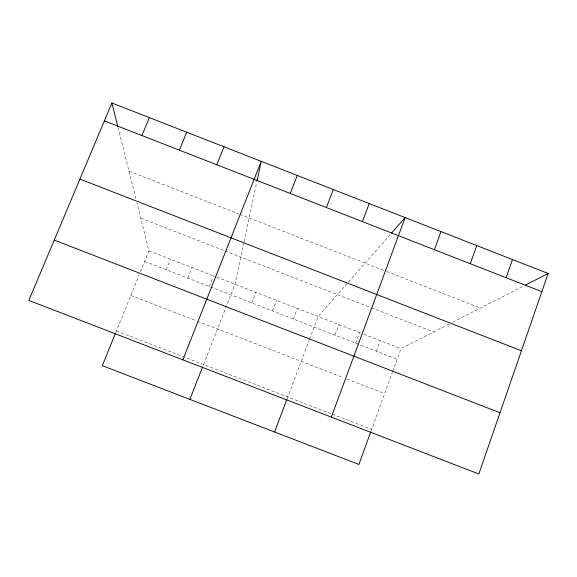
<?xml version="1.0" encoding="UTF-8"?>
<svg xmlns="http://www.w3.org/2000/svg" width="577" height="577" viewBox="0 0 577 577"><rect width="100%" height="100%" fill="white"/><g stroke="black" fill="none" stroke-linecap="round" stroke-linejoin="round"><path stroke-width="0.43" stroke-dasharray="2.88 2.16" d="M243.883 242.419L234.954 284.237L202.888 366.171M244.057 241.633L256.57 183.024M371.047 431.048L392.389 372.316M392.685 371.501L400.993 348.645L449.649 323.798M376.413 351.234L380.301 340.625M355.67 343.192L359.601 332.59M334.912 335.143L338.872 324.548M287.122 398.671L309.222 340.105M309.524 339.298L318.129 316.506L347.758 282.817M293.332 319.031L297.364 308.45M272.517 310.96L276.578 300.386M251.68 302.882L255.777 292.315M209.314 286.459L213.483 275.914M187.785 278.114L191.99 267.577M166.234 269.762L170.475 259.232M115.761 332.561L139.079 275.15M140.391 271.918L148.938 250.872L136.886 202.7M348.313 282.182L390.932 233.735M452.656 322.262L523.793 285.925M116.431 330.909L331.414 413.86M332.251 414.178L371.653 429.382M140.759 218.2L224.121 250.584M224.951 250.908L370.622 307.505M371.451 307.829L433.615 331.984M148.938 250.872L215.957 276.873M216.786 277.191L362.911 333.874M363.741 334.198L400.993 348.645M144.661 261.403L397.135 359.262M130.835 295.46L195.827 320.596M197.493 321.238L342.962 377.502M347.138 379.111L384.65 393.622M128.996 171.167L239.123 214.06M239.953 214.384L385.732 271.161M386.554 271.478L480.461 308.06M118.061 127.445L136.049 199.346"/><path stroke-width="0.87" d="M256.945 181.286L261.208 161.336L182.859 359.832M548.15 273.491L478.831 474.005L28.85 300.422L111.938 102.995L548.15 273.491L525.351 285.132M506.094 277.703L512.484 259.549M470.269 263.718L476.761 245.586M434.387 249.711L440.979 231.601M370.744 431.877L358.908 464.449L102.317 365.674L115.429 333.383M331.335 417.106L405.141 217.594L391.502 233.094M362.45 221.626L369.244 203.558M274.551 431.978L286.805 399.5M326.394 207.547L333.29 189.508M290.274 193.446L297.278 175.43M189.883 399.385L202.563 367.001M216.772 164.755L223.984 146.782M179.382 150.157L186.696 132.212M141.928 135.53L149.349 117.614M54.238 240.104L500.007 412.757M104.408 120.889L541.868 291.666M79.922 179.072L521.435 350.773M111.938 102.995L117.852 126.608"/></g></svg>
